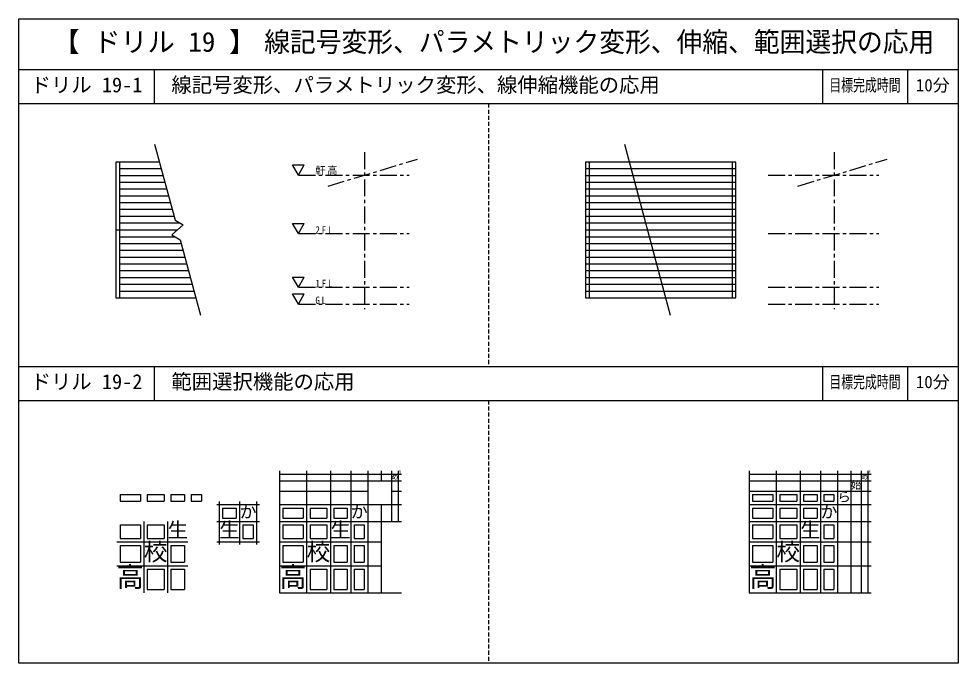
# Model space of a CAD drawing. Units: millimetres, scale not verified. Extents: x -13850 to 13850, y -9500 to 9500.
import ezdxf
from ezdxf.enums import TextEntityAlignment as Align

# ---------------------------------------------------------------- set-up
doc = ezdxf.new("R2010")
doc.units = ezdxf.units.MM
doc.header["$LTSCALE"] = 100
doc.linetypes.add('CHAIN1', pattern=[8, 5, -1, 1, -1])
doc.linetypes.add('DASHED1', pattern=[1.8, 1.2, -0.6])
for name, color, linetype in [('0-0', 7, 'Continuous'), ('E-0', 7, 'Continuous'), ('F-0', 7, 'Continuous')]:
    doc.layers.add(name, color=color, linetype=linetype)
doc.styles.add('ＭＳ ゴシック', font='')
doc.styles.get('ＭＳ ゴシック').set_extended_font_data('MS Gothic')

msp = doc.modelspace()

# ---------------------------------------------------------------- linework, layer by layer
at = {"layer": '0-0', "color": 4}
for p, q in [((4006.1, 5804.7), (5357.5, 761.3)), ((2964.9, 5273.8), (2964.9, 1273.8)), ((7190.4, 1273.8), (7190.4, 5273.8)), ((7290.4, 5073.8), (2864.9, 5073.8)), ((7290.4, 4873.8), (2864.9, 4873.8)), ((7290.4, 4673.8), (2864.9, 4673.8)), ((7290.4, 4473.8), (2864.9, 4473.8)), ((7290.4, 4273.8), (2864.9, 4273.8)), ((7290.4, 4073.8), (2864.9, 4073.8)), ((7290.4, 3873.8), (2864.9, 3873.8)), ((7290.4, 3673.8), (2864.9, 3673.8)), ((7290.4, 3473.8), (2864.9, 3473.8)), ((2864.9, 3073.8), (7290.4, 3073.8)), ((2864.9, 2873.8), (7290.4, 2873.8)), ((2864.9, 2673.8), (7290.4, 2673.8)), ((2864.9, 2473.8), (7290.4, 2473.8)), ((2864.9, 2273.8), (7290.4, 2273.8)), ((2864.9, 2073.8), (7290.4, 2073.8)), ((2864.9, 1873.8), (7290.4, 1873.8)), ((2864.9, 1673.8), (7290.4, 1673.8)), ((2864.9, 1473.8), (7290.4, 1473.8)), ((-6162.9, -3825), (-6162.9, -7425)), ((7687.1, -3825), (7687.1, -7425)), ((-6162.9, -7425), (-2562.9, -7425)), ((7687.1, -7425), (11287.1, -7425))]:
    msp.add_line(p, q, dxfattribs=at)
at = {"layer": '0-0'}
for p, q in [((2864.9, 5273.8), (2864.9, 1273.8)), ((2864.9, 3273.8), (7290.4, 3273.8)), ((-5362.9, -3825), (-5362.9, -7425)), ((8487.1, -3825), (8487.1, -7425)), ((-10062.8, -4525), (-10062.8, -4725)), ((-9362.8, -4525), (-9362.8, -4725)), ((-9362.8, -4525), (-8962.8, -4525)), ((-8962.8, -4525), (-8962.8, -4725)), ((-8762.8, -4525), (-8462.8, -4525)), ((-8462.8, -4525), (-8462.8, -4725)), ((8587.1, -4525), (8587.1, -4725)), ((9287.1, -4525), (9287.1, -4725)), ((9287.1, -4525), (9687.1, -4525)), ((9687.1, -4525), (9687.1, -4725)), ((9887.1, -4525), (10187.1, -4525)), ((10187.1, -4525), (10187.1, -4725)), ((-10062.8, -4725), (-9562.8, -4725)), ((-9362.8, -4725), (-8962.8, -4725)), ((-6062.9, -4925), (-6062.9, -5225)), ((-6062.9, -4925), (-5462.9, -4925)), ((-5462.9, -4925), (-5462.9, -5225)), ((-5262.9, -4925), (-4762.9, -4925)), ((-5262.9, -4925), (-5262.9, -5225)), ((-4762.9, -4925), (-4762.9, -5225)), ((7787.1, -4925), (7787.1, -5225)), ((7787.1, -4925), (8387.1, -4925)), ((8387.1, -4925), (8387.1, -5225)), ((8587.1, -4725), (9087.1, -4725)), ((8587.1, -4925), (9087.1, -4925)), ((8587.1, -4925), (8587.1, -5225)), ((9087.1, -4925), (9087.1, -5225)), ((9287.1, -4725), (9687.1, -4725)), ((-6062.9, -5225), (-5462.9, -5225)), ((-5262.9, -5225), (-4762.9, -5225)), ((7787.1, -5225), (8387.1, -5225)), ((8587.1, -5225), (9087.1, -5225)), ((-7239.9, -5425), (-6939.9, -5425)), ((-6939.9, -5425), (-6939.9, -5825)), ((-5262.9, -5425), (-5262.9, -5825)), ((-3962.9, -5425), (-3662.9, -5425)), ((-3662.9, -5425), (-3662.9, -5825)), ((8587.1, -5425), (8587.1, -5825)), ((9887.1, -5425), (10187.1, -5425)), ((10187.1, -5425), (10187.1, -5825)), ((-6062.9, -6025), (-6062.9, -6525)), ((-6062.9, -6025), (-5462.9, -6025)), ((-5462.9, -6025), (-5462.9, -6525)), ((-5262.9, -5825), (-4762.9, -5825)), ((-4562.9, -6025), (-4162.9, -6025)), ((-4162.9, -6025), (-4162.9, -6525)), ((-3962.9, -6025), (-3662.9, -6025)), ((-3662.9, -6025), (-3662.9, -6525)), ((7787.1, -6025), (7787.1, -6525)), ((7787.1, -6025), (8387.1, -6025)), ((8387.1, -6025), (8387.1, -6525)), ((8587.1, -5825), (9087.1, -5825)), ((9287.1, -6025), (9687.1, -6025)), ((9687.1, -6025), (9687.1, -6525)), ((9887.1, -6025), (10187.1, -6025)), ((10187.1, -6025), (10187.1, -6525)), ((-6162.9, -6625), (-3162.9, -6625)), ((-6062.9, -6525), (-5462.9, -6525)), ((7687.1, -6625), (11287.1, -6625)), ((7787.1, -6525), (8387.1, -6525)), ((-5262.9, -6725), (-4762.9, -6725)), ((-4762.9, -6725), (-4762.9, -7325)), ((-4562.9, -6725), (-4162.9, -6725)), ((-4162.9, -6725), (-4162.9, -7325)), ((-3962.9, -6725), (-3662.9, -6725)), ((-3662.9, -6725), (-3662.9, -7325)), ((8587.1, -6725), (8587.1, -7325)), ((9287.1, -6725), (9687.1, -6725)), ((9687.1, -6725), (9687.1, -7325)), ((9887.1, -6725), (10187.1, -6725)), ((10187.1, -6725), (10187.1, -7325)), ((8587.1, -7325), (9087.1, -7325))]:
    msp.add_line(p, q, dxfattribs=at)
at = {"layer": '0-0', "color": 3}
for p, q in [((-4662.9, -3825), (-4662.9, -7425)), ((9187.1, -3825), (9187.1, -7425)), ((-7939.9, -4733.1), (-7939.9, -6002.4)), ((-8012.1, -5925), (-6754.4, -5925)), ((-6162.9, -5925), (-3162.9, -5925)), ((7687.1, -5925), (11287.1, -5925))]:
    msp.add_line(p, q, dxfattribs=at)
at = {"layer": '0-0', "color": 2}
for p, q in [((-4062.9, -3825), (-4062.9, -7425)), ((9787.1, -3825), (9787.1, -7425)), ((-7339.9, -4733.1), (-7339.9, -6002.4)), ((-8012.1, -5325), (-6754.4, -5325)), ((-6162.9, -5325), (-2562.9, -5325)), ((7687.1, -5325), (11287.1, -5325))]:
    msp.add_line(p, q, dxfattribs=at)
at = {"layer": '0-0', "color": 6}
for p, q in [((-3562.9, -3825), (-3562.9, -7425)), ((10287.1, -3825), (10287.1, -7425)), ((-8012.1, -4825), (-6754.4, -4825)), ((-6839.9, -4733.1), (-6839.9, -6002.4)), ((-6162.9, -4825), (-2562.9, -4825)), ((7687.1, -4825), (11287.1, -4825))]:
    msp.add_line(p, q, dxfattribs=at)
at = {"layer": '0-0', "color": 5}
for p, q in [((-3162.9, -3825), (-3162.9, -4125)), ((10687.1, -3825), (10687.1, -7425)), ((-6162.9, -4425), (-3562.9, -4425)), ((-2862.9, -4425), (-2562.9, -4425)), ((7687.1, -4425), (11287.1, -4425)), ((-3162.9, -4825), (-3162.9, -7425))]:
    msp.add_line(p, q, dxfattribs=at)
at = {"layer": '0-0', "color": 134}
for p, q in [((-2862.9, -3825), (-2862.9, -5325)), ((10987.1, -3825), (10987.1, -7425)), ((-6162.9, -4125), (-2562.9, -4125)), ((7687.1, -4125), (11287.1, -4125))]:
    msp.add_line(p, q, dxfattribs=at)
at = {"layer": '0-0', "color": 1}
for p, q in [((-2662.9, -3825), (-2662.9, -5325)), ((11187.1, -3825), (11187.1, -7425)), ((-6162.9, -3925), (-2562.9, -3925)), ((7687.1, -3925), (11287.1, -3925))]:
    msp.add_line(p, q, dxfattribs=at)
at = {"layer": '0-0'}
for points in [[(2864.9, 1273.8), (7290.4, 1273.8), (7290.4, 5273.8), (2864.9, 5273.8)], [(-10862.8, -4525), (-10862.8, -4725), (-10262.8, -4725)], [(-10862.8, -4525), (-10262.8, -4525), (-10262.8, -4725)], [(-10062.8, -4525), (-9562.8, -4525), (-9562.8, -4725)], [(-8762.8, -4525), (-8762.8, -4725), (-8462.8, -4725)], [(7787.1, -4525), (7787.1, -4725), (8387.1, -4725)], [(7787.1, -4525), (8387.1, -4525), (8387.1, -4725)], [(8587.1, -4525), (9087.1, -4525), (9087.1, -4725)], [(9887.1, -4525), (9887.1, -4725), (10187.1, -4725)], [(-7839.9, -4925), (-7839.9, -5225), (-7439.9, -5225)], [(-7839.9, -4925), (-7439.9, -4925), (-7439.9, -5225)], [(-4562.9, -4925), (-4562.9, -5225), (-4162.9, -5225)], [(-4562.9, -4925), (-4162.9, -4925), (-4162.9, -5225)], [(9287.1, -4925), (9287.1, -5225), (9687.1, -5225)], [(9287.1, -4925), (9687.1, -4925), (9687.1, -5225)], [(-7239.9, -5425), (-7239.9, -5825), (-6939.9, -5825)], [(-6062.9, -5425), (-6062.9, -5825), (-5462.9, -5825)], [(-6062.9, -5425), (-5462.9, -5425), (-5462.9, -5825)], [(-5262.9, -5425), (-4762.9, -5425), (-4762.9, -5825)], [(-3962.9, -5425), (-3962.9, -5825), (-3662.9, -5825)], [(7787.1, -5425), (7787.1, -5825), (8387.1, -5825)], [(7787.1, -5425), (8387.1, -5425), (8387.1, -5825)], [(8587.1, -5425), (9087.1, -5425), (9087.1, -5825)], [(9887.1, -5425), (9887.1, -5825), (10187.1, -5825)], [(-4562.9, -6025), (-4562.9, -6525), (-4162.9, -6525)], [(-3962.9, -6025), (-3962.9, -6525), (-3662.9, -6525)], [(9287.1, -6025), (9287.1, -6525), (9687.1, -6525)], [(9887.1, -6025), (9887.1, -6525), (10187.1, -6525)], [(-5262.9, -6725), (-5262.9, -7325), (-4762.9, -7325)], [(-4562.9, -6725), (-4562.9, -7325), (-4162.9, -7325)], [(-3962.9, -6725), (-3962.9, -7325), (-3662.9, -7325)], [(8587.1, -6725), (9087.1, -6725), (9087.1, -7325)], [(9287.1, -6725), (9287.1, -7325), (9687.1, -7325)], [(9887.1, -6725), (9887.1, -7325), (10187.1, -7325)]]:
    msp.add_lwpolyline(points, dxfattribs=at)
at = {"layer": 'E-0', "color": 4}
for p, q in [((-9843.9, 5804.7), (-9243.4, 3563.6)), ((-10885.1, 5273.8), (-10885.1, 1273.8)), ((-9648.1, 5073.8), (-10885.1, 5073.8)), ((-9594.5, 4873.8), (-10885.1, 4873.8)), ((-9540.9, 4673.8), (-10885.1, 4673.8)), ((-9487.3, 4473.8), (-10885.1, 4473.8)), ((-9433.7, 4273.8), (-10885.1, 4273.8)), ((-9380.1, 4073.8), (-10885.1, 4073.8)), ((-9326.5, 3873.8), (-10885.1, 3873.8)), ((-9272.9, 3673.8), (-10885.1, 3673.8)), ((-9087.9, 3473.8), (-10885.1, 3473.8)), ((-10885.1, 3073.8), (-9243.6, 3073.8)), ((-10885.1, 2873.8), (-9058.6, 2873.8)), ((-9088.1, 2984), (-8492.5, 761.3)), ((-10885.1, 2673.8), (-9005, 2673.8)), ((-10885.1, 2473.8), (-8951.4, 2473.8)), ((-10885.1, 2273.8), (-8897.8, 2273.8)), ((-10885.1, 2073.8), (-8844.2, 2073.8)), ((-10885.1, 1873.8), (-8790.6, 1873.8)), ((-10885.1, 1673.8), (-8737, 1673.8)), ((-10885.1, 1473.8), (-8683.4, 1473.8))]:
    msp.add_line(p, q, dxfattribs=at)
at = {"layer": 'E-0', "color": 4, "linetype": 'CHAIN1'}
for p, q in [((-3653.3, 5565.9), (-3653.3, 940)), ((10196.7, 5565.9), (10196.7, 940)), ((-4730.4, 4569.4), (-2093.1, 5360.6)), ((9119.6, 4569.4), (11756.9, 5360.6)), ((-5604.7, 4892.5), (-2337.4, 4892.5)), ((8245.3, 4892.5), (11512.6, 4892.5)), ((-5604.7, 3165.1), (-2337.4, 3165.1)), ((8245.3, 3165.1), (11512.6, 3165.1)), ((-5604.7, 1584.1), (-2337.4, 1584.1)), ((8245.3, 1584.1), (11512.6, 1584.1)), ((-5604.7, 1086.4), (-2337.4, 1086.4)), ((8245.3, 1086.4), (11512.6, 1086.4))]:
    msp.add_line(p, q, dxfattribs=at)
at = {"layer": 'E-0'}
for p, q in [((-10985.1, 5273.8), (-10985.1, 1273.8)), ((-9701.6, 5273.8), (-10985.1, 5273.8)), ((-5604.7, 4892.5), (-5777.9, 5192.5)), ((-5777.9, 5192.5), (-5431.5, 5192.5)), ((-5604.7, 4892.5), (-5431.5, 5192.5)), ((-5604.7, 3165.1), (-5777.9, 3465.1)), ((-5777.9, 3465.1), (-5431.5, 3465.1)), ((-5604.7, 3165.1), (-5431.5, 3465.1)), ((-10985.1, 3273.8), (-9165.8, 3273.8)), ((-5604.7, 1584.1), (-5777.9, 1884.1)), ((-5777.9, 1884.1), (-5431.5, 1884.1)), ((-5604.7, 1584.1), (-5431.5, 1884.1)), ((-5604.7, 1086.4), (-5777.9, 1386.4)), ((-5777.9, 1386.4), (-5431.5, 1386.4)), ((-5604.7, 1086.4), (-5431.5, 1386.4)), ((-10985.1, 1273.8), (-8629.9, 1273.8)), ((-10162.8, -5325), (-10162.8, -7425)), ((-10062.8, -5425), (-10062.8, -5825)), ((-10862.8, -6025), (-10862.8, -6525)), ((-10862.8, -6025), (-10262.8, -6025)), ((-10262.8, -6025), (-10262.8, -6525)), ((-10062.8, -5825), (-9562.8, -5825)), ((-9362.8, -6025), (-8962.8, -6025)), ((-8962.8, -6025), (-8962.8, -6525)), ((-10962.8, -6625), (-8862.8, -6625)), ((-10862.8, -6525), (-10262.8, -6525)), ((-10062.8, -6725), (-9562.8, -6725)), ((-9562.8, -6725), (-9562.8, -7325)), ((-9362.8, -6725), (-8962.8, -6725)), ((-8962.8, -6725), (-8962.8, -7325))]:
    msp.add_line(p, q, dxfattribs=at)
at = {"layer": 'E-0', "color": 3}
for p, q in [((-9462.8, -5325), (-9462.8, -7425)), ((-10962.8, -5925), (-8862.8, -5925))]:
    msp.add_line(p, q, dxfattribs=at)
at = {"layer": 'E-0', "color": 4}
msp.add_lwpolyline([(-9243.4, 3563.6), (-8998.4, 3422.2), (-9333.1, 3125.4), (-9088.1, 2984)], dxfattribs=at)
at = {"layer": 'E-0'}
for points in [[(-10862.8, -5425), (-10862.8, -5825), (-10262.8, -5825)], [(-10862.8, -5425), (-10262.8, -5425), (-10262.8, -5825)], [(-10062.8, -5425), (-9562.8, -5425), (-9562.8, -5825)], [(-9362.8, -6025), (-9362.8, -6525), (-8962.8, -6525)], [(-10062.8, -6725), (-10062.8, -7325), (-9562.8, -7325)], [(-9362.8, -6725), (-9362.8, -7325), (-8962.8, -7325)]]:
    msp.add_lwpolyline(points, dxfattribs=at)
at = {"layer": 'F-0', "color": 6}
for p, q in [((-13850, 9500), (13850, 9500)), ((-13850, -9500), (-13850, 9500)), ((-13850, 8000), (13850, 8000))]:
    msp.add_line(p, q, dxfattribs=at)
at = {"layer": 'F-0'}
for p, q in [((-9850, 7000), (-9850, 8000)), ((9850, 8000), (9850, 7000)), ((12350, 8000), (12350, 7000)), ((-13850, 7000), (13850, 7000)), ((-13850, -750), (13850, -750)), ((-9850, -1750), (-9850, -750)), ((9850, -750), (9850, -1750)), ((12350, -750), (12350, -1750)), ((-13850, -1750), (13850, -1750))]:
    msp.add_line(p, q, dxfattribs=at)
at = {"layer": 'F-0', "linetype": 'DASHED1'}
for p, q in [((0, 7000), (0, -750)), ((0, -1750), (0, -9500))]:
    msp.add_line(p, q, dxfattribs=at)
at = {"layer": 'F-0', "color": 6}
msp.add_lwpolyline([(13850, 9500), (13850, -9500), (-13850, -9500)], dxfattribs=at)

# ---------------------------------------------------------------- texts
at = {"layer": '0-0', "color": 4, "style": 'ＭＳ ゴシック'}
for s, height, p in [('る', 73.3, (-2662.9, -3925)), ('る', 73.3, (11187.1, -3925)), ('め', 146.6, (-2862.9, -4125)), ('め', 146.6, (10987.1, -4125))]:
    msp.add_text(s, height=height, dxfattribs=at).set_placement(p, align=Align.BOTTOM_LEFT)
at = {"layer": '0-0', "style": 'ＭＳ ゴシック'}
for s, height, p in [('始', 219.9, (10687.1, -4425)), ('ら', 293.3, (10287.1, -4825))]:
    msp.add_text(s, height=height, dxfattribs=at).set_placement(p, align=Align.BOTTOM_LEFT)
at = {"layer": '0-0', "color": 3, "style": 'ＭＳ ゴシック'}
for s, height, p in [('か', 366.6, (-7339.9, -5325)), ('か', 366.6, (-4062.9, -5325)), ('か', 366.6, (9787.1, -5325)), ('生', 439.9, (-7939.9, -5925)), ('生', 439.9, (-4662.9, -5925)), ('生', 439.9, (9187.1, -5925))]:
    msp.add_text(s, height=height, dxfattribs=at).set_placement(p, align=Align.BOTTOM_LEFT)
at = {"layer": '0-0', "color": 2, "style": 'ＭＳ ゴシック'}
for s, height, p in [('校', 513.2, (-5362.9, -6625)), ('校', 513.2, (8487.1, -6625)), ('高', 586.5, (-6162.9, -7425)), ('高', 586.5, (7687.1, -7425))]:
    msp.add_text(s, height=height, dxfattribs=at).set_placement(p, align=Align.BOTTOM_LEFT)
at = {"layer": 'E-0', "color": 3, "style": 'ＭＳ ゴシック'}
msp.add_text('生', height=439.9, dxfattribs=at).set_placement((-9462.8, -5925), align=Align.BOTTOM_LEFT)
at = {"layer": 'E-0', "color": 2, "style": 'ＭＳ ゴシック'}
for s, height, p in [('校', 513.2, (-10162.8, -6625)), ('高', 586.5, (-10962.8, -7425))]:
    msp.add_text(s, height=height, dxfattribs=at).set_placement(p, align=Align.BOTTOM_LEFT)
at = {"layer": 'E-0', "char_height": 219.9, "attachment_point": 7, "style": 'ＭＳ ゴシック'}
for s, insert in [('\\T1.17;軒高', (-5104.7, 4892.5)), ('\\T1.38;\\W0.9;2FL', (-5104.7, 3165.1)), ('\\T1.38;\\W0.9;1FL', (-5104.7, 1584.1)), ('\\T1.36;\\W0.9;GL', (-5104.7, 1086.4))]:
    msp.add_mtext(s, dxfattribs=dict(at, insert=insert))
at = {"layer": 'F-0', "style": 'ＭＳ ゴシック'}
for s, height, p in [('【 ドリル 19 】\u3000', 586.5, (-12850, 8350)), ('ドリル 19-1', 439.9, (-13500, 7200)), ('線記号変形、パラメトリック変形、線伸縮機能の応用', 439.9, (-9350, 7200)), ('10分', 366.6, (12600, 7250)), ('ドリル 19-2', 439.9, (-13500, -1550)), ('範囲選択機能の応用', 439.9, (-9350, -1550)), ('10分', 366.6, (12600, -1500))]:
    msp.add_text(s, height=height, dxfattribs=at).set_placement(p, align=Align.BOTTOM_LEFT)
for s, height, width, p in [('線記号変形、パラメトリック変形、伸縮、範囲選択の応用', 586.5, 0.95, (-6614.5, 8350)), ('目標完成時間', 366.6, 0.7, (10050, 7250)), ('目標完成時間', 366.6, 0.7, (10050, -1500))]:
    msp.add_text(s, height=height, dxfattribs=dict(at, width=width)).set_placement(p, align=Align.BOTTOM_LEFT)

doc.saveas('drawing.dxf')
